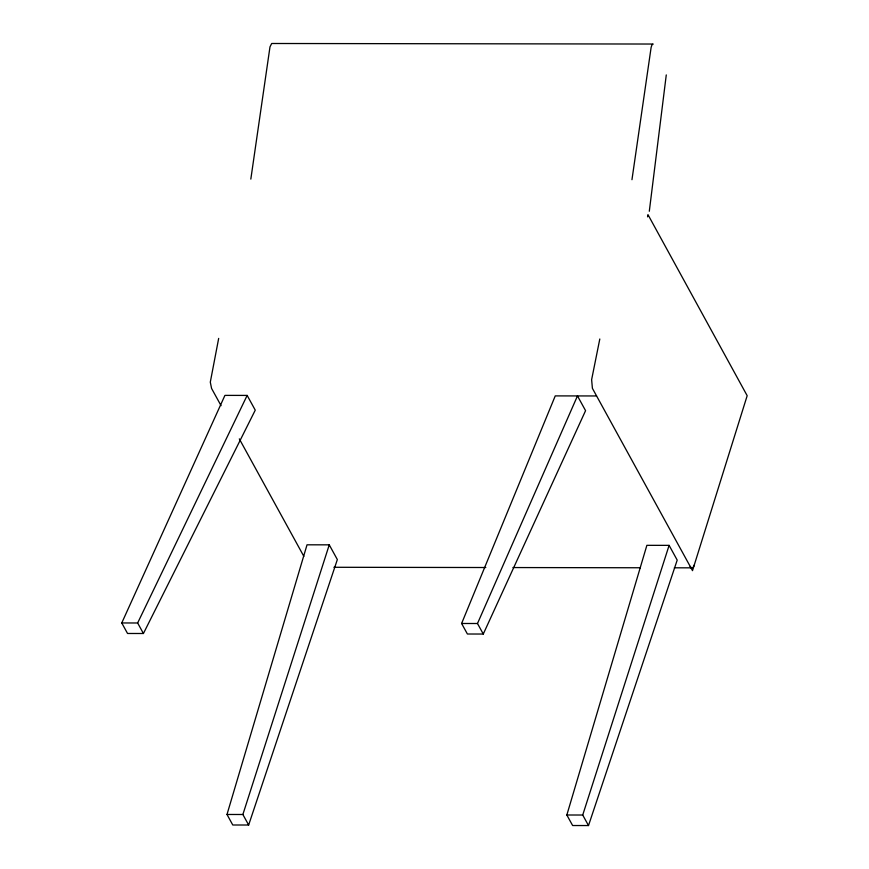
<?xml version="1.0" encoding="UTF-8"?>
<svg xmlns="http://www.w3.org/2000/svg" width="869" height="869" viewBox="0 0 869 869"><rect width="100%" height="100%" fill="white"/><g stroke="black" fill="none" stroke-linecap="round" stroke-linejoin="round"><path stroke-width="1.3" d="M649.306 211.265L666.273 74.919M250.826 179.112L269.987 46.872L271.693 43.493L653.162 44.037L651.913 44.96L651.12 47.458L631.959 179.698M218.673 338.399L210.298 382.143L211.58 388.443L221.052 405.66M599.806 338.997L591.626 379.677L592.408 388.334L692.506 570.64L747.177 395.699L647.959 214.632M226.994 814.47L307.029 544.809L329.253 544.841L337.346 559.571L248.653 825.018L232.773 824.996L226.994 814.47L242.875 814.503L248.653 825.018M566.838 815.003L646.873 545.33L669.108 545.363L677.201 560.103L588.509 825.55L572.628 825.528L566.838 815.003L582.719 815.024L588.509 825.55M242.875 814.503L329.253 544.841M582.719 815.024L669.108 545.363M483.283 634.033L477.494 623.507L577.472 395.927L585.576 410.657L483.283 634.033L467.403 634.012L461.613 623.486L555.248 395.895L596.536 395.96M121.769 622.954L224.93 395.384L247.154 395.417L255.258 410.146L143.428 633.501L127.547 633.479L121.769 622.954L137.65 622.986L143.428 633.501M137.65 622.986L247.154 395.417M333.892 567.283L485.804 567.522M512.927 567.555L640.42 567.761M674.333 567.805L691.963 567.837M461.613 623.486L477.494 623.507M239.312 438.878L303.846 556.345M694.266 565.056A6.985 2.9 -89.9 0 1 690.192 566.425M647.785 215.403A6.985 5.073 -28.8 0 1 647.546 216.848"/></g></svg>
